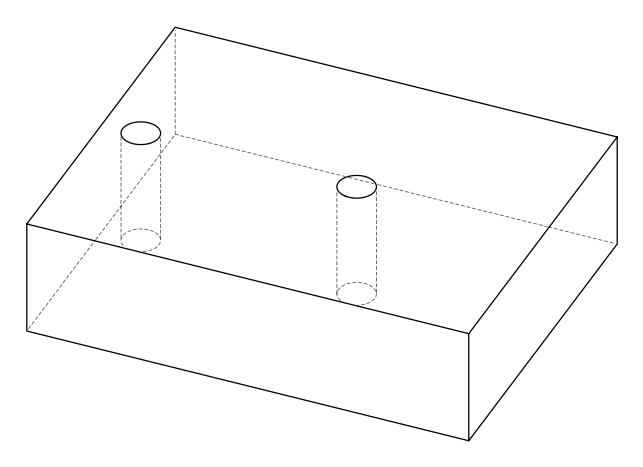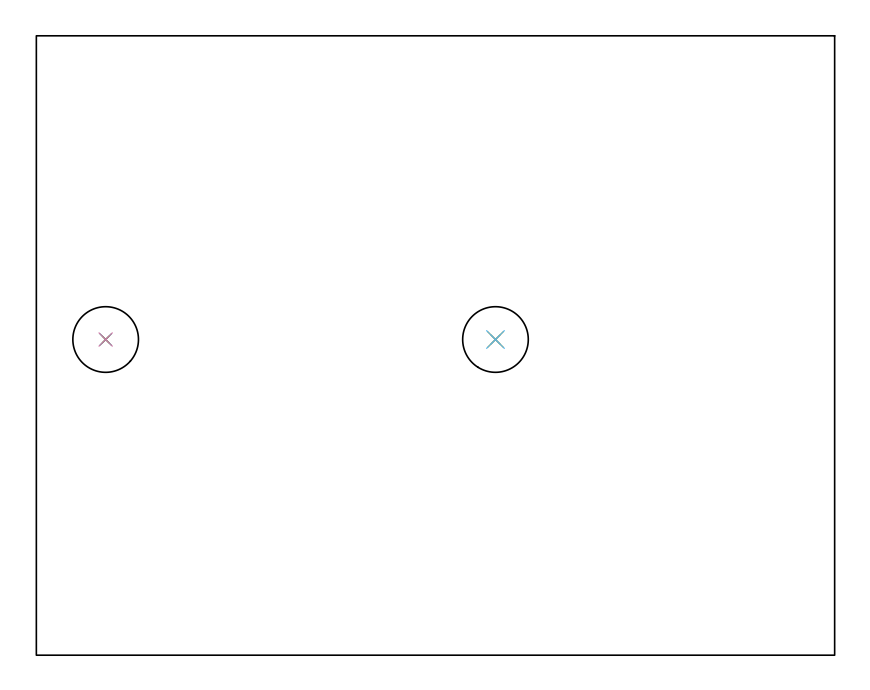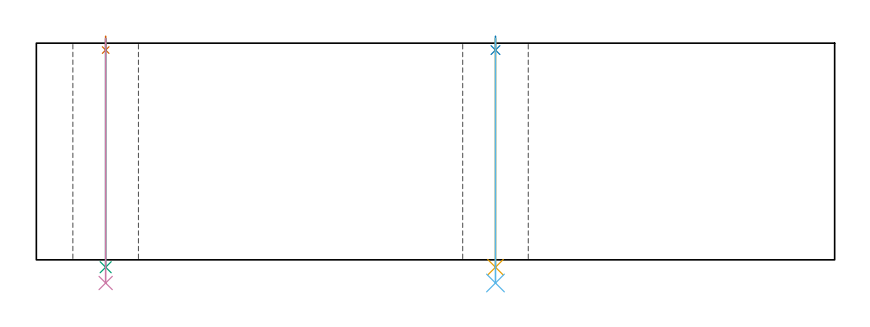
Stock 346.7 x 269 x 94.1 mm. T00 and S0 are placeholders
(PLAN: 6 operations, 4 tool changes, 1.7 min)
(1 SPOT_DRILL | STEP1HOLE | NXT0321_9005460120000 | 0.05 min | 183 mm3)
(2 SPOT_DRILL_1 | STEP1HOLE_1 | NXT0321_9005460120000 | 0.05 min | 183 mm3)
(3 DRILL_THROUGH_HOLE_INTO_CENTER | STEP1HOLE | NXT0301_065 | 0.4 min | 6372 mm3)
(4 DRILL_TO_ENLARGE_THROUGH_HOLE | STEP1HOLE | UGT0301_392 | 0.43 min | 53435 mm3)
(5 DRILL_THROUGH_HOLE_INTO_CENTER_1 | STEP1HOLE_1 | NXT0301_065 | 0.4 min | 6370 mm3)
(6 DRILL_TO_ENLARGE_THROUGH_HOLE_1 | STEP1HOLE_1 | UGT0301_392 | 0.43 min | 53440 mm3)
(TOOL NXT0321_9005460120000 | NC Spot Drill, 142deg, 12mm, Carbide, Uncoated | D12 PA142 FL30 Z2)
(TOOL NXT0301_065 | Carbide Drill 9.4mm [860.1-0940-075A1-MM 2214] | D9.4 PA140 FL98 Z2)
(TOOL UGT0301_392 | Twist Drill 28.5 mm | D28.5 PA118 FL165 Z2)
(OP 1 SPOT_DRILL)
G17 G21 G94 G90
T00 M6
G54
G17 G0 G90 X30.1 Y137.1 S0 M3
G43 Z104.1 H0
G94 G81 G98 Z91.1 F250. R97.1
G80
M5
M2
(OP 2 SPOT_DRILL_1)
G17 G21 G94 G90
T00 M6
G54
G17 G0 G90 X199.4 Y137.1 S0 M3
G43 Z104.1 H0
G94 G81 G98 Z91.1 F250. R97.1
G80
M5
M2
(OP 3 DRILL_THROUGH_HOLE_INTO_CENTER)
G17 G21 G94 G90
T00 M6
G54
G17 G0 G90 X30.1 Y137.1 S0 M3
G43 Z104.1 H1
G94 G73 G98 Z-3.211 F250. Q8.846 R96.1
G80
M5
M2
(OP 4 DRILL_TO_ENLARGE_THROUGH_HOLE)
G17 G21 G94 G90
T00 M6
G54
G17 G0 G90 X30.1 Y137.1 S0 M3
G43 Z104.1 H0
G94 G73 G98 Z-10.062 F250. Q26.041 R96.1
G80
M5
M2
(OP 5 DRILL_THROUGH_HOLE_INTO_CENTER_1)
G17 G21 G94 G90
T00 M6
G54
G17 G0 G90 X199.4 Y137.1 S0 M3
G43 Z104.1 H1
G94 G73 G98 Z-3.211 F250. Q8.846 R96.1
G80
M5
M2
(OP 6 DRILL_TO_ENLARGE_THROUGH_HOLE_1)
G17 G21 G94 G90
T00 M6
G54
G17 G0 G90 X199.4 Y137.1 S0 M3
G43 Z104.1 H0
G94 G73 G98 Z-10.062 F250. Q26.041 R96.1
G80
M5
M2
